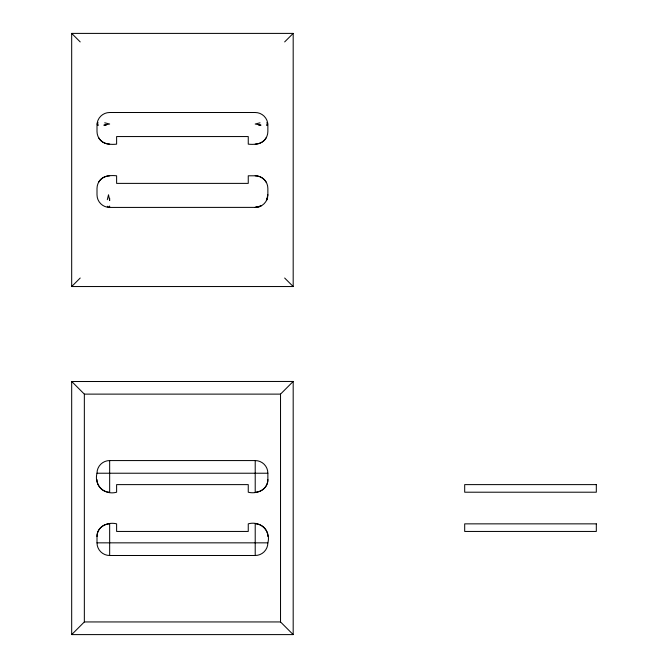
<?xml version="1.0" encoding="UTF-8"?>
<svg xmlns="http://www.w3.org/2000/svg" width="668" height="668" viewBox="0 0 668 668"><rect width="100%" height="100%" fill="white"/><g stroke="black" fill="none" stroke-linecap="round" stroke-linejoin="round"><path stroke-width="1" d="M97.002 536.513C96.71 526.668 108.049 521.516 116.616 523.854L116.616 531.444L248.254 531.444L248.254 523.854C260.194 520.455 271.175 530.709 267.868 542.842A12.659 12.659 0 0 1 255.209 555.492L109.661 555.492A12.659 12.659 0 0 1 97.002 542.842L97.002 536.513A12.659 12.659 0 0 1 109.661 523.854L109.661 555.492M267.868 479.557C268.16 489.394 256.821 494.545 248.254 492.207L248.254 484.617L116.616 484.617L116.616 492.207C104.676 495.614 93.695 485.352 97.002 473.228A12.659 12.659 0 0 1 109.661 460.569L255.209 460.569A12.659 12.659 0 0 1 267.868 473.228L267.868 479.557A12.659 12.659 0 0 1 255.209 492.207L255.209 460.569M107.306 199.699L108.517 194.772L109.661 200.592L109.661 198.254M98.613 182.255C102.02 175.734 110.145 175.099 116.616 175.793L116.616 183.383L248.254 183.383L248.254 175.793L255.209 175.793A12.659 12.659 0 0 1 267.868 188.443L267.868 194.772L266.457 200.592L267.375 198.254M266.248 137.683C262.85 144.196 254.725 144.839 248.254 144.146L248.254 136.556L116.616 136.556L116.616 144.146C110.145 144.839 102.02 144.196 98.613 137.683M284.66 41.917L293.185 33.4L293.185 286.539L71.685 286.539L71.685 33.4L293.185 33.4M71.685 286.539L80.21 278.022M293.127 634.55L280.527 621.941L280.527 394.12L293.127 381.52M71.743 634.55L84.343 621.941L84.343 394.12L71.743 381.52L293.185 381.461L293.185 634.6L71.685 634.6L71.685 381.461M258.691 206.946L261.021 206.02L255.209 207.381L109.669 207.431A12.659 12.659 0 0 1 97.002 194.772L97.002 188.443A12.659 12.659 0 0 1 109.661 175.793M260.136 206.195L255.209 207.381A12.659 12.659 0 0 0 267.868 194.772M98.179 122.82L97.052 124.023L98.413 125.158L97.486 125.158M260.011 122.82L255.209 124.023L261.021 125.158L258.691 125.158M106.179 125.158L103.841 125.158L109.661 124.023L104.734 122.812M267.375 125.158L266.457 125.158L267.818 124.023L266.632 122.812M84.343 394.12L280.527 394.12M97.002 473.228L267.868 473.228M97.002 542.842L267.868 542.842M84.343 621.941L280.527 621.941M255.209 175.793C259.71 175.793 264.035 178.339 266.248 182.255M71.685 33.4L80.21 41.917M284.66 278.022L293.185 286.539M107.314 206.245L108.517 207.381L109.661 206.02L109.661 206.946M255.209 555.492L255.209 523.854A12.659 12.659 0 0 1 267.868 536.513M109.661 460.569L109.661 492.207A12.659 12.659 0 0 1 97.002 479.557M109.661 144.146A12.659 12.659 0 0 1 97.002 131.487L97.002 125.158A12.659 12.659 0 0 1 109.661 112.508L255.209 112.508A12.659 12.659 0 0 1 267.868 125.158L267.868 131.487A12.659 12.659 0 0 1 255.209 144.146M596.315 484.617L464.686 484.617L464.686 492.207L596.315 492.207L596.315 484.617M596.315 523.854L464.686 523.854L464.686 531.444L596.315 531.444L596.315 523.854"/></g></svg>
